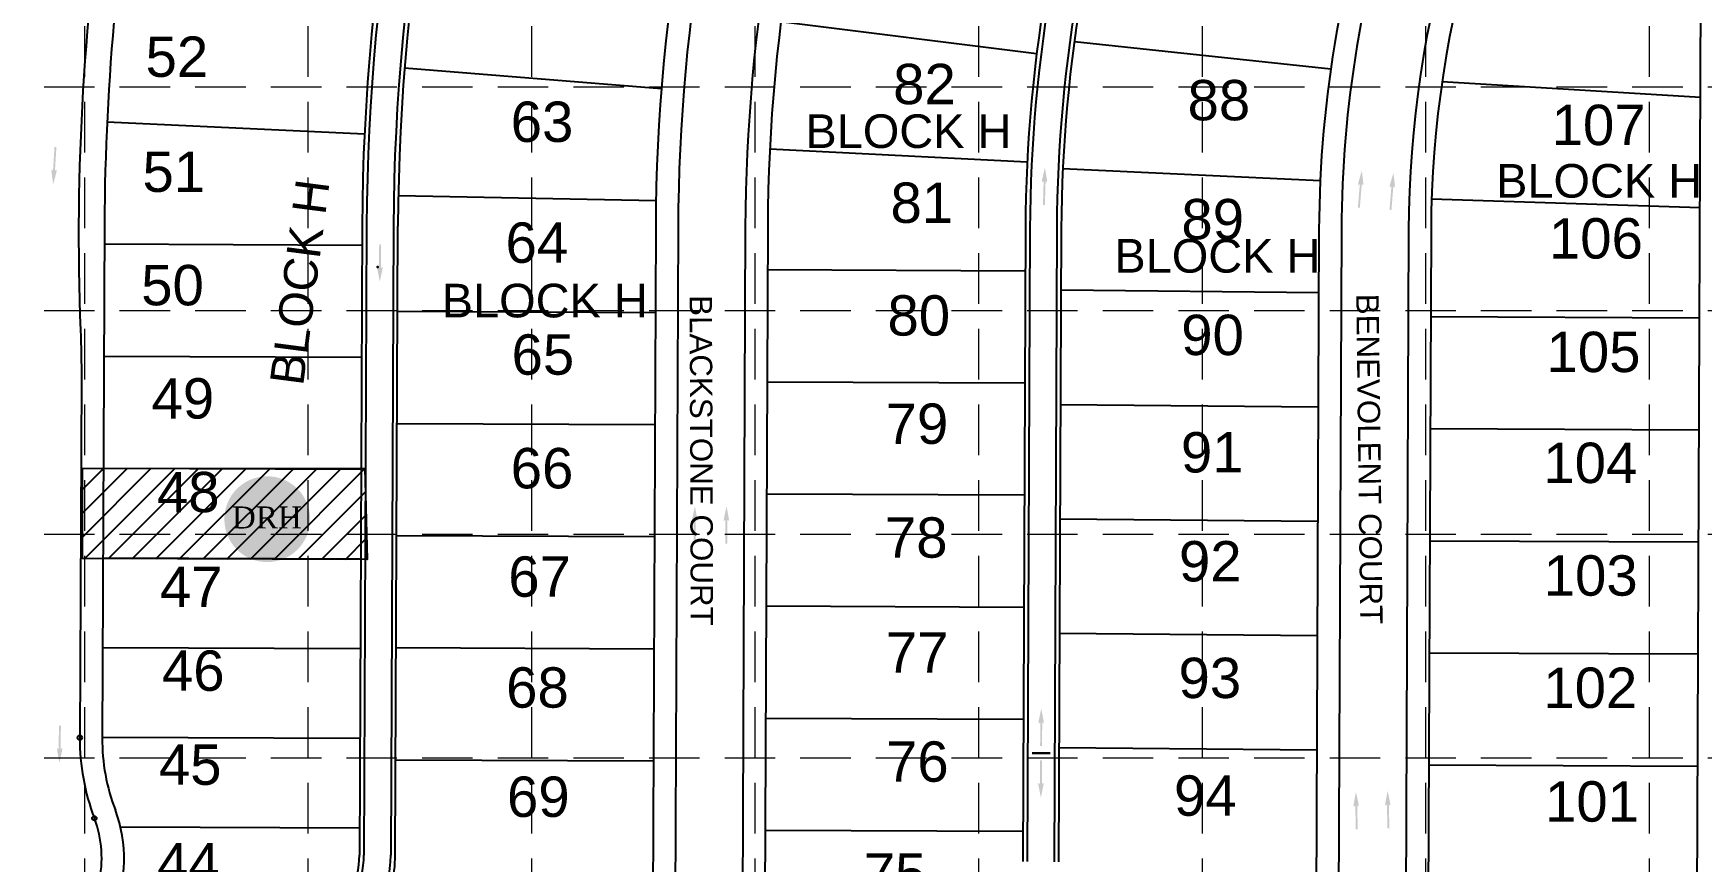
# Model space of a CAD drawing. Header units: inches. Extents: x -5337 to 1057, y 15227 to 19227.
# Drawn here: x -1963 to -1219, y 16083 to 16453 of the extents above; entities that cross this region are included whole.
import ezdxf
from ezdxf.enums import TextEntityAlignment as Align

# ---------------------------------------------------------------- set-up
doc = ezdxf.new("R2010")
doc.units = ezdxf.units.IN
doc.header["$LTSCALE"] = 150
doc.header["$MEASUREMENT"] = 0
doc.linetypes.add('HIDDEN', pattern=[0.375, 0.25, -0.125])
for name, color, linetype in [('1 BLOCK NUMBERS', 7, 'Continuous'), ('1 LOT NUMBER', 7, 'Continuous'), ('BASE', 7, 'Continuous'), ('grid', 7, 'HIDDEN'), ('LOT NUM', 7, 'Continuous'), ('LOTLINE', 7, 'Continuous'), ('PAVING', 7, 'Continuous'), ('ROW', 7, 'Continuous'), ('SODDED LOT', 2, 'Continuous')]:
    doc.layers.add(name, color=color, linetype=linetype)
doc.styles.add('DRHorton', font='dutcheb.ttf')
doc.styles.get("Standard").update_dxf_attribs({"font": 'ARIAL.TTF', "height": 25})

# ---------------------------------------------------------------- blocks, each defined once
blk = doc.blocks.new('DRHorton')
h = blk.add_hatch(color=1)
h.paths.add_polyline_path([(78.7, 25.78, 1), (40.43, 25.78, 1)])
h.paths.add_polyline_path([(42.33, 17.91), (76.5, 17.91), (76.5, 34.87), (42.33, 34.87)], flags=24)
at = {"layer": 'BASE', "color": 176, "style": 'DRHorton'}
blk.add_text('DRH', height=9.814, dxfattribs=at).set_placement((59.39, 21.64), align=Align.CENTER)

msp = doc.modelspace()

# ---------------------------------------------------------------- hatches: boundary and pattern name
at = {"layer": 'PAVING'}
h = msp.add_hatch(color=256, dxfattribs=at)
edge = h.paths.add_edge_path()
edge.add_line((-1954.85, 16391.9), (-1954.38, 16391.33))
edge.add_line((-1954.38, 16391.33), (-1953.72, 16401.89))
edge.add_line((-1953.72, 16401.89), (-1952.86, 16401.84))
edge.add_line((-1952.86, 16401.84), (-1953.52, 16391.27))
edge.add_line((-1953.52, 16391.27), (-1952.88, 16391.78))
edge.add_line((-1952.88, 16391.78), (-1952.88, 16391.79))
edge.add_ellipse((-1952.87, 16391.24), major_axis=(0.035, 0.559), ratio=0.285714, start_angle=-125.83153, end_angle=14.49672, ccw=False)
edge.add_line((-1952.76, 16390.91), (-1952.77, 16390.91))
edge.add_line((-1952.77, 16390.91), (-1954.3, 16385.26))
edge.add_line((-1954.3, 16385.26), (-1955.08, 16391.06))
edge.add_line((-1955.08, 16391.06), (-1955.08, 16391.06))
edge.add_ellipse((-1954.93, 16391.37), major_axis=(0.035, 0.559), ratio=0.285714, start_angle=-17.18267, end_angle=124.72693, ccw=False)
edge.add_line((-1954.85, 16391.9), (-1954.85, 16391.9))
edge.add_line((-1954.85, 16391.9), (-1954.85, 16391.9))
edge.add_line((-1954.85, 16391.9), (-1954.85, 16391.9))
h = msp.add_hatch(color=256, dxfattribs=at)
edge = h.paths.add_edge_path()
edge.add_line((-1510.97, 16386.05), (-1511.45, 16386.6))
edge.add_line((-1511.45, 16386.6), (-1511.74, 16376.02))
edge.add_line((-1511.74, 16376.02), (-1512.6, 16376.05))
edge.add_line((-1512.6, 16376.05), (-1512.31, 16386.63))
edge.add_line((-1512.31, 16386.63), (-1512.94, 16386.09))
edge.add_line((-1512.94, 16386.09), (-1512.94, 16386.09))
edge.add_ellipse((-1512.96, 16386.63), major_axis=(-0.015, -0.56), ratio=0.285714, start_angle=-125.83153, end_angle=14.49672, ccw=False)
edge.add_line((-1513.08, 16386.97), (-1513.08, 16386.96))
edge.add_line((-1513.08, 16386.96), (-1511.75, 16392.66))
edge.add_line((-1511.75, 16392.66), (-1510.77, 16386.9))
edge.add_line((-1510.77, 16386.9), (-1510.77, 16386.9))
edge.add_ellipse((-1510.91, 16386.58), major_axis=(-0.015, -0.56), ratio=0.285714, start_angle=-17.18267, end_angle=124.72693, ccw=False)
edge.add_line((-1510.97, 16386.05), (-1510.97, 16386.05))
edge.add_line((-1510.97, 16386.05), (-1510.97, 16386.05))
edge.add_line((-1510.97, 16386.05), (-1510.97, 16386.05))
h = msp.add_hatch(color=256, dxfattribs=at)
edge = h.paths.add_edge_path()
edge.add_line((-1369.89, 16384.75), (-1370.35, 16385.32))
edge.add_line((-1370.35, 16385.32), (-1371.21, 16374.77))
edge.add_line((-1371.21, 16374.77), (-1372.07, 16374.84))
edge.add_line((-1372.07, 16374.84), (-1371.21, 16385.39))
edge.add_line((-1371.21, 16385.39), (-1371.86, 16384.89))
edge.add_line((-1371.86, 16384.89), (-1371.86, 16384.89))
edge.add_ellipse((-1371.85, 16385.44), major_axis=(-0.046, -0.558), ratio=0.285714, start_angle=-125.83153, end_angle=14.49672, ccw=False)
edge.add_line((-1371.96, 16385.77), (-1371.95, 16385.77))
edge.add_line((-1371.95, 16385.77), (-1370.31, 16391.39))
edge.add_line((-1370.31, 16391.39), (-1369.65, 16385.58))
edge.add_line((-1369.65, 16385.58), (-1369.65, 16385.58))
edge.add_ellipse((-1369.8, 16385.27), major_axis=(-0.046, -0.558), ratio=0.285714, start_angle=-17.18267, end_angle=124.72693, ccw=False)
edge.add_line((-1369.89, 16384.74), (-1369.89, 16384.75))
edge.add_line((-1369.89, 16384.75), (-1369.89, 16384.75))
edge.add_line((-1369.89, 16384.75), (-1369.89, 16384.75))
h = msp.add_hatch(color=256, dxfattribs=at)
edge = h.paths.add_edge_path()
edge.add_line((-1355.79, 16383.73), (-1356.25, 16384.31))
edge.add_line((-1356.25, 16384.31), (-1357.11, 16373.76))
edge.add_line((-1357.11, 16373.76), (-1357.97, 16373.83))
edge.add_line((-1357.97, 16373.83), (-1357.11, 16384.38))
edge.add_line((-1357.11, 16384.38), (-1357.76, 16383.88))
edge.add_line((-1357.76, 16383.88), (-1357.76, 16383.88))
edge.add_ellipse((-1357.75, 16384.42), major_axis=(-0.046, -0.558), ratio=0.285714, start_angle=-125.83153, end_angle=14.49672, ccw=False)
edge.add_line((-1357.86, 16384.76), (-1357.85, 16384.76))
edge.add_line((-1357.85, 16384.76), (-1356.21, 16390.37))
edge.add_line((-1356.21, 16390.37), (-1355.55, 16384.57))
edge.add_line((-1355.55, 16384.57), (-1355.55, 16384.57))
edge.add_ellipse((-1355.7, 16384.26), major_axis=(-0.046, -0.558), ratio=0.285714, start_angle=-17.18267, end_angle=124.72693, ccw=False)
edge.add_line((-1355.79, 16383.73), (-1355.79, 16383.73))
edge.add_line((-1355.79, 16383.73), (-1355.79, 16383.73))
edge.add_line((-1355.79, 16383.73), (-1355.79, 16383.73))
at = {"layer": 'PAVING', "linetype": 'Continuous', "lineweight": 30}
h = msp.add_hatch(color=256, dxfattribs=at)
edge = h.paths.add_edge_path()
edge.add_line((-1807.48, 16348.38), (-1808.09, 16347.84))
edge.add_line((-1808.09, 16347.84), (-1807.96, 16358.43))
edge.add_line((-1807.96, 16358.43), (-1808.82, 16358.43))
edge.add_line((-1808.82, 16358.43), (-1808.95, 16347.85))
edge.add_line((-1808.95, 16347.85), (-1809.45, 16348.4))
edge.add_line((-1809.45, 16348.4), (-1809.45, 16348.4))
edge.add_ellipse((-1809.5, 16347.86), major_axis=(0.007, 0.56), ratio=0.285714, start_angle=342.81733, end_angle=484.72693)
edge.add_line((-1809.64, 16347.54), (-1809.64, 16347.55))
edge.add_line((-1809.64, 16347.55), (-1808.57, 16341.8))
edge.add_line((-1808.57, 16341.8), (-1807.32, 16347.51))
edge.add_line((-1807.32, 16347.51), (-1807.32, 16347.51))
edge.add_ellipse((-1807.45, 16347.84), major_axis=(0.007, 0.56), ratio=0.285714, start_angle=234.16847, end_angle=374.49672)
edge.add_line((-1807.48, 16348.38), (-1807.48, 16348.38))
edge.add_line((-1807.48, 16348.38), (-1807.48, 16348.38))
at = {"layer": 'PAVING'}
h = msp.add_hatch(color=256, dxfattribs=at)
edge = h.paths.add_edge_path()
edge.add_line((-1667.06, 16235), (-1667.55, 16235.55))
edge.add_line((-1667.55, 16235.55), (-1667.66, 16224.96))
edge.add_line((-1667.66, 16224.96), (-1668.52, 16224.97))
edge.add_line((-1668.52, 16224.97), (-1668.41, 16235.55))
edge.add_line((-1668.41, 16235.55), (-1669.03, 16235.01))
edge.add_line((-1669.03, 16235.01), (-1669.03, 16235.01))
edge.add_ellipse((-1669.06, 16235.55), major_axis=(-0.006, -0.56), ratio=0.285714, start_angle=-125.83153, end_angle=14.49672, ccw=False)
edge.add_line((-1669.19, 16235.88), (-1669.19, 16235.88))
edge.add_line((-1669.19, 16235.88), (-1667.95, 16241.6))
edge.add_line((-1667.95, 16241.6), (-1666.87, 16235.85))
edge.add_line((-1666.87, 16235.85), (-1666.87, 16235.85))
edge.add_ellipse((-1667.01, 16235.53), major_axis=(-0.006, -0.56), ratio=0.285714, start_angle=-17.18267, end_angle=124.72693, ccw=False)
edge.add_line((-1667.06, 16235), (-1667.06, 16235))
edge.add_line((-1667.06, 16235), (-1667.06, 16235))
edge.add_line((-1667.06, 16235), (-1667.06, 16235))
h = msp.add_hatch(color=256, dxfattribs=at)
edge = h.paths.add_edge_path()
edge.add_line((-1652.92, 16235), (-1653.42, 16235.54))
edge.add_line((-1653.42, 16235.54), (-1653.52, 16224.96))
edge.add_line((-1653.52, 16224.96), (-1654.38, 16224.97))
edge.add_line((-1654.38, 16224.97), (-1654.28, 16235.55))
edge.add_line((-1654.28, 16235.55), (-1654.89, 16235.01))
edge.add_line((-1654.89, 16235.01), (-1654.89, 16235.01))
edge.add_ellipse((-1654.93, 16235.55), major_axis=(-0.006, -0.56), ratio=0.285714, start_angle=-125.83153, end_angle=14.49672, ccw=False)
edge.add_line((-1655.05, 16235.88), (-1655.05, 16235.88))
edge.add_line((-1655.05, 16235.88), (-1653.82, 16241.59))
edge.add_line((-1653.82, 16241.59), (-1652.73, 16235.85))
edge.add_line((-1652.73, 16235.85), (-1652.74, 16235.85))
edge.add_ellipse((-1652.87, 16235.53), major_axis=(-0.006, -0.56), ratio=0.285714, start_angle=-17.18267, end_angle=124.72693, ccw=False)
edge.add_line((-1652.92, 16235), (-1652.92, 16235))
edge.add_line((-1652.92, 16235), (-1652.92, 16235))
edge.add_line((-1652.92, 16235), (-1652.92, 16235))
at = {"layer": 'PAVING', "linetype": 'Continuous', "lineweight": 30}
h = msp.add_hatch(color=256, dxfattribs=at)
edge = h.paths.add_edge_path()
edge.add_line((-1512.46, 16144.74), (-1512.95, 16145.29))
edge.add_line((-1512.95, 16145.29), (-1513.01, 16134.7))
edge.add_line((-1513.01, 16134.7), (-1513.87, 16134.71))
edge.add_line((-1513.87, 16134.71), (-1513.81, 16145.29))
edge.add_line((-1513.81, 16145.29), (-1514.42, 16144.74))
edge.add_line((-1514.42, 16144.74), (-1514.42, 16144.74))
edge.add_ellipse((-1514.46, 16145.29), major_axis=(-0.003, -0.56), ratio=0.285714, start_angle=-125.83153, end_angle=14.49672, ccw=False)
edge.add_line((-1514.59, 16145.61), (-1514.59, 16145.61))
edge.add_line((-1514.59, 16145.61), (-1513.38, 16151.34))
edge.add_line((-1513.38, 16151.34), (-1512.27, 16145.6))
edge.add_line((-1512.27, 16145.6), (-1512.27, 16145.6))
edge.add_ellipse((-1512.41, 16145.28), major_axis=(-0.003, -0.56), ratio=0.285714, start_angle=-17.18267, end_angle=124.72693, ccw=False)
edge.add_line((-1512.46, 16144.74), (-1512.46, 16144.74))
edge.add_line((-1512.46, 16144.74), (-1512.46, 16144.74))
edge.add_line((-1512.46, 16144.74), (-1512.46, 16144.74))
at = {"layer": 'PAVING'}
h = msp.add_hatch(color=256, dxfattribs=at)
edge = h.paths.add_edge_path()
edge.add_line((-1952.38, 16133.81), (-1951.89, 16133.26))
edge.add_line((-1951.89, 16133.26), (-1951.71, 16143.84))
edge.add_line((-1951.71, 16143.84), (-1950.85, 16143.83))
edge.add_line((-1950.85, 16143.83), (-1951.03, 16133.25))
edge.add_line((-1951.03, 16133.25), (-1950.41, 16133.79))
edge.add_line((-1950.41, 16133.79), (-1950.41, 16133.79))
edge.add_ellipse((-1950.38, 16133.25), major_axis=(0.01, 0.56), ratio=0.285714, start_angle=-125.83153, end_angle=14.49672, ccw=False)
edge.add_line((-1950.25, 16132.92), (-1950.26, 16132.92))
edge.add_line((-1950.26, 16132.92), (-1951.53, 16127.21))
edge.add_line((-1951.53, 16127.21), (-1952.57, 16132.96))
edge.add_line((-1952.57, 16132.96), (-1952.57, 16132.96))
edge.add_ellipse((-1952.43, 16133.28), major_axis=(0.01, 0.56), ratio=0.285714, start_angle=-17.18267, end_angle=124.72693, ccw=False)
edge.add_line((-1952.38, 16133.81), (-1952.38, 16133.81))
edge.add_line((-1952.38, 16133.81), (-1952.38, 16133.81))
edge.add_line((-1952.38, 16133.81), (-1952.38, 16133.81))
at = {"layer": 'PAVING', "linetype": 'Continuous', "lineweight": 30}
h = msp.add_hatch(color=256, dxfattribs=at)
edge = h.paths.add_edge_path()
edge.add_line((-1512.56, 16118.26), (-1513.07, 16117.72))
edge.add_line((-1513.07, 16117.72), (-1513.04, 16128.3))
edge.add_line((-1513.04, 16128.3), (-1513.9, 16128.31))
edge.add_line((-1513.9, 16128.31), (-1513.93, 16117.72))
edge.add_line((-1513.93, 16117.72), (-1514.53, 16118.27))
edge.add_line((-1514.53, 16118.27), (-1514.53, 16118.27))
edge.add_ellipse((-1514.58, 16117.73), major_axis=(0.001, 0.56), ratio=0.285714, start_angle=345.50328, end_angle=485.83153)
edge.add_line((-1514.71, 16117.4), (-1514.7, 16117.41))
edge.add_line((-1514.7, 16117.41), (-1513.54, 16111.67))
edge.add_line((-1513.54, 16111.67), (-1512.39, 16117.4))
edge.add_line((-1512.39, 16117.4), (-1512.39, 16117.4))
edge.add_ellipse((-1512.52, 16117.72), major_axis=(0.001, 0.56), ratio=0.285714, start_angle=235.27307, end_angle=377.18267)
edge.add_line((-1512.57, 16118.26), (-1512.56, 16118.26))
edge.add_line((-1512.56, 16118.26), (-1512.56, 16118.26))
edge.add_line((-1512.56, 16118.26), (-1512.56, 16118.26))
at = {"layer": 'PAVING'}
h = msp.add_hatch(color=256, dxfattribs=at)
edge = h.paths.add_edge_path()
edge.add_line((-1371.86, 16107.65), (-1372.38, 16108.17))
edge.add_line((-1372.38, 16108.17), (-1372.15, 16097.59))
edge.add_line((-1372.15, 16097.59), (-1373.01, 16097.57))
edge.add_line((-1373.01, 16097.57), (-1373.24, 16108.16))
edge.add_line((-1373.24, 16108.16), (-1373.83, 16107.59))
edge.add_line((-1373.83, 16107.59), (-1373.83, 16107.59))
edge.add_ellipse((-1373.89, 16108.13), major_axis=(0.012, -0.56), ratio=0.285714, start_angle=-125.83153, end_angle=14.49672, ccw=False)
edge.add_line((-1374.02, 16108.46), (-1374.02, 16108.46))
edge.add_line((-1374.02, 16108.46), (-1372.96, 16114.21))
edge.add_line((-1372.96, 16114.21), (-1371.7, 16108.5))
edge.add_line((-1371.7, 16108.5), (-1371.71, 16108.5))
edge.add_ellipse((-1371.83, 16108.18), major_axis=(0.012, -0.56), ratio=0.285714, start_angle=-17.18267, end_angle=124.72693, ccw=False)
edge.add_line((-1371.87, 16107.65), (-1371.86, 16107.65))
edge.add_line((-1371.86, 16107.65), (-1371.86, 16107.65))
edge.add_line((-1371.86, 16107.65), (-1371.86, 16107.65))
h = msp.add_hatch(color=256, dxfattribs=at)
edge = h.paths.add_edge_path()
edge.add_line((-1357.74, 16108.09), (-1358.25, 16108.61))
edge.add_line((-1358.25, 16108.61), (-1358.02, 16098.03))
edge.add_line((-1358.02, 16098.03), (-1358.88, 16098.01))
edge.add_line((-1358.88, 16098.01), (-1359.11, 16108.59))
edge.add_line((-1359.11, 16108.59), (-1359.7, 16108.03))
edge.add_line((-1359.7, 16108.03), (-1359.7, 16108.03))
edge.add_ellipse((-1359.76, 16108.57), major_axis=(0.012, -0.56), ratio=0.285714, start_angle=-125.83153, end_angle=14.49672, ccw=False)
edge.add_line((-1359.89, 16108.9), (-1359.89, 16108.9))
edge.add_line((-1359.89, 16108.9), (-1358.83, 16114.65))
edge.add_line((-1358.83, 16114.65), (-1357.57, 16108.94))
edge.add_line((-1357.57, 16108.94), (-1357.58, 16108.94))
edge.add_ellipse((-1357.7, 16108.62), major_axis=(0.012, -0.56), ratio=0.285714, start_angle=-17.18267, end_angle=124.72693, ccw=False)
edge.add_line((-1357.74, 16108.09), (-1357.74, 16108.09))
edge.add_line((-1357.74, 16108.09), (-1357.74, 16108.09))
edge.add_line((-1357.74, 16108.09), (-1357.74, 16108.09))
at = {"layer": 'SODDED LOT'}
h = msp.add_hatch(dxfattribs=at)
h.set_pattern_fill('ANSI31', color=256, scale=60, style=0)
h.paths.add_polyline_path([(-1893.84, 16683.5), (-1771.09, 16646.66), (-1752.97, 16698.91), (-1754.46, 16707.56), (-1760.41, 16713.5), (-1853.57, 16750.89), (-1864.98, 16748.82), (-1873.63, 16739.83)])
h.paths.add_polyline_path([(-1941.24, 16258.4), (-1815.23, 16258.59), (-1814.26, 16217.91), (-1941.24, 16218.3)])
h.paths.add_polyline_path([(-2441.86, 16345.04), (-2441.89, 16216.25), (-2392.08, 16215.69), (-2392.19, 16341.73)])

# ---------------------------------------------------------------- linework, layer by layer
at = {"layer": 'grid', "color": 252, "linetype": 'HIDDEN', "lineweight": 0, "ltscale": 0.6}
for p, q in [((-1940.39, 19121.98), (-1940.39, 15630.29)), ((-1840.64, 19121.98), (-1840.64, 15630.29)), ((-1740.89, 19121.98), (-1740.89, 15630.29)), ((-1641.14, 19121.98), (-1641.14, 15630.29)), ((-1541.39, 19121.98), (-1541.39, 15630.29)), ((-1441.64, 19121.98), (-1441.64, 15630.29)), ((-1341.89, 19121.98), (-1341.89, 15630.29)), ((-1242.14, 19121.98), (-1242.14, 15630.29)), ((-5232.14, 16428.73), (952.36, 16428.73)), ((-5232.14, 16328.98), (952.36, 16328.98)), ((-5232.14, 16229.23), (952.36, 16229.23)), ((-5232.14, 16129.48), (952.36, 16129.48))]:
    msp.add_line(p, q, dxfattribs=at)
at = {"layer": 'LOTLINE'}
for p, q in [((-1221.39, 15915.53), (-1218.81, 16511.52)), ((-1515.44, 16443.49), (-1629.56, 16457.68)), ((-1498.59, 16448.95), (-1384.18, 16436.71)), ((-1682.85, 16427.87), (-1797.48, 16437.02)), ((-1219.19, 16423.97), (-1334.51, 16430.91)), ((-1815.38, 16407.55), (-1930.26, 16412.98)), ((-1519.64, 16395.16), (-1634.5, 16400.88)), ((-1503.76, 16392.24), (-1388.88, 16386.95)), ((-1685.3, 16377.93), (-1800.28, 16380.09)), ((-1219.4, 16374.77), (-1339.18, 16378.61)), ((-1816.48, 16358.01), (-1931.48, 16358.5)), ((-1520.52, 16346.54), (-1635.52, 16347.03)), ((-1504.56, 16338.09), (-1389.56, 16336.96)), ((-1685.61, 16327.93), (-1800.6, 16328.43)), ((-1219.61, 16325.6), (-1339.61, 16326.12)), ((-1816.69, 16308.01), (-1931.69, 16308.5)), ((-1520.74, 16296.54), (-1635.74, 16297.03)), ((-1504.78, 16287.09), (-1389.78, 16285.96)), ((-1685.82, 16277.93), (-1800.82, 16278.43)), ((-1219.83, 16275.6), (-1339.83, 16276.12)), ((-1816.91, 16258.01), (-1931.91, 16258.5)), ((-1520.96, 16246.54), (-1635.96, 16247.03)), ((-1505, 16236.09), (-1390.01, 16234.96)), ((-1686.04, 16227.93), (-1801.04, 16228.43)), ((-1220.04, 16225.6), (-1340.04, 16226.12)), ((-1817.08, 16218.01), (-1932.08, 16218.5)), ((-1521.17, 16196.54), (-1636.17, 16197.03)), ((-1505.22, 16185.09), (-1390.23, 16183.97)), ((-1817.26, 16178.01), (-1932.25, 16178.5)), ((-1686.25, 16177.93), (-1801.25, 16178.43)), ((-1220.26, 16175.6), (-1340.26, 16176.12)), ((-1521.39, 16146.54), (-1636.39, 16147.03)), ((-1817.43, 16138.01), (-1932.43, 16138.51)), ((-1505.44, 16134.09), (-1390.45, 16132.97)), ((-1686.47, 16127.94), (-1801.47, 16128.43)), ((-1220.48, 16125.6), (-1340.48, 16126.12)), ((-1817.6, 16098.01), (-1924.26, 16098.47)), ((-1521.61, 16096.54), (-1636.6, 16097.04)), ((-1521.61, 16096.54), (-1636.6, 16097.04))]:
    msp.add_line(p, q, dxfattribs=at)
at = {"layer": 'PAVING'}
for p, q in [((-1814.44, 16366.67), (-1815.65, 16086.02)), ((-1802.44, 16366.62), (-1803.65, 16085.97)), ((-1675.44, 16366.07), (-1676.81, 16048.54)), ((-1645.44, 16365.94), (-1646.78, 16055.45)), ((-1518.44, 16365.39), (-1519.66, 16083.11)), ((-1506.44, 16365.34), (-1507.66, 16083.06)), ((-1379.44, 16364.79), (-1380.85, 16039.79)), ((-1349.44, 16364.66), (-1350.93, 16021.21)), ((-1941.74, 16298.42), (-1942.43, 16138.28))]:
    msp.add_line(p, q, dxfattribs=at)
at = {"layer": 'PAVING', "linetype": 'Continuous', "lineweight": 30}
msp.add_line((-1517.45, 16131.54), (-1509.45, 16131.47), dxfattribs=at)
at = {"layer": 'PAVING'}
for centre in [(-1942.43, 16138.39), (-1935.92, 16102.46)]:
    msp.add_circle(centre, 1, dxfattribs=at)
for centre, radius, start, end in [((-864.45, 16362.56), 1115.5, 146.25416, 178.14658), ((-864.45, 16362.56), 1078.5, 159.58628, 182.25013), ((-864.45, 16362.56), 950, 159.19936, 179.7521), ((-864.45, 16362.56), 938, 159.21866, 179.7521), ((-864.45, 16362.56), 811, 160.10531, 179.7521), ((-864.45, 16362.56), 781, 160.3275, 179.7521), ((-864.45, 16362.56), 485, 146.86177, 179.7521), ((-864.45, 16362.56), 654, 159.88215, 179.7521), ((-864.45, 16362.56), 642, 159.92312, 179.7521), ((-864.45, 16362.56), 515, 161.44242, 179.7521), ((-1842.43, 16137.96), 100, 179.75209, 200.79157), ((-1982.66, 16084.71), 50, 347.02413, 20.79157), ((-1857.65, 16086.2), 54, 259.83346, 359.7521), ((-1857.65, 16086.2), 42, 259.83346, 359.7521)]:
    msp.add_arc(centre, radius, start, end, dxfattribs=at)
at = {"layer": 'PAVING', "extrusion": (0, 0, -1)}
msp.add_arc((2441.73, 16300.58), 500, 177.74987, 180.24789, dxfattribs=at)
at = {"layer": 'PAVING', "linetype": 'Continuous', "lineweight": 30}
msp.add_point((-1809.45, 16348.4), dxfattribs=at)
at = {"layer": 'ROW'}
for p, q in [((-1931.44, 16367.18), (-1932.43, 16138.34)), ((-1816.44, 16366.68), (-1817.65, 16086.03)), ((-1801.65, 16085.96), (-1800.44, 16366.61)), ((-1801.65, 16085.96), (-1800.44, 16366.61)), ((-1685.44, 16366.11), (-1686.81, 16048.58)), ((-1635.44, 16365.9), (-1636.84, 16043.62)), ((-1520.44, 16365.4), (-1521.66, 16083.12)), ((-1504.44, 16365.33), (-1505.66, 16083.05)), ((-1389.44, 16364.83), (-1390.85, 16039.83)), ((-1339.44, 16364.62), (-1340.93, 16021.17))]:
    msp.add_line(p, q, dxfattribs=at)
for centre, radius, start, end in [((-864.45, 16362.56), 1127, 146.25416, 178.56673), ((-864.45, 16362.56), 1067, 159.03399, 179.75211), ((-864.45, 16362.56), 952, 159.1962, 179.7521), ((-864.45, 16362.56), 936, 159.22193, 179.7521), ((-864.45, 16362.56), 936, 159.22193, 179.7521), ((-864.45, 16362.56), 821, 159.43638, 179.7521), ((-864.45, 16362.56), 771, 159.54958, 179.7521), ((-864.45, 16362.56), 475, 146.25416, 179.7521), ((-864.45, 16362.56), 656, 159.87547, 179.7521), ((-864.45, 16362.56), 640, 159.9301, 179.7521), ((-864.45, 16362.56), 525, 160.42082, 179.7521), ((-1842.43, 16137.96), 90, 179.7521, 200.79157), ((-1982.66, 16084.71), 60, 336.23372, 20.79157), ((-1857.65, 16086.2), 40, 259.83346, 359.7521), ((-1857.65, 16086.2), 56, 281.08029, 359.7521), ((-1857.65, 16086.2), 56, 281.08198, 359.7521)]:
    msp.add_arc(centre, radius, start, end, dxfattribs=at)
at = {"layer": 'SODDED LOT'}
msp.add_lwpolyline([(-1941.24, 16258.4), (-1815.23, 16258.59), (-1814.26, 16217.91), (-1941.24, 16218.3)], close=True, dxfattribs=at)

# ---------------------------------------------------------------- block references
at = {"layer": 'grid', "zscale": 1.213134165493395}
msp.add_blockref('DRHorton', (-1918.35, 16210.08), dxfattribs=at)

# ---------------------------------------------------------------- texts
at = {"layer": '1 BLOCK NUMBERS'}
for p in [(-1618.64, 16408.93), (-1310.41, 16386.78), (-1480.76, 16353.34), (-1780.93, 16333.37)]:
    msp.add_text('BLOCK H ', height=15, dxfattribs=at).set_placement(p, align=Align.MIDDLE_LEFT)
msp.add_text('BLOCK H ', height=15, rotation=82.60111, dxfattribs=at).set_placement((-1850.23, 16295.96), align=Align.MIDDLE_LEFT)
at = {"layer": '1 LOT NUMBER'}
for s, p in [('52', (-1913.07, 16442.16)), ('82', (-1579.47, 16429.97)), ('88', (-1448.09, 16422.78)), ('63', (-1750.13, 16413.13)), ('107', (-1285.63, 16411.72)), ('51', (-1914.44, 16390.85)), ('81', (-1580.65, 16377.03)), ('89', (-1450.85, 16369.7)), ('64', (-1752.45, 16359.22)), ('106', (-1286.84, 16361.13)), ('50', (-1915.03, 16340.26)), ('80', (-1582, 16326.75)), ('90', (-1450.92, 16318.06)), ('105', (-1287.9, 16310.47)), ('65', (-1749.75, 16309.3)), ('49', (-1910.43, 16289.75)), ('79', (-1582.83, 16278.46)), ('91', (-1451.06, 16265.69)), ('66', (-1750.13, 16258.61)), ('104', (-1289.33, 16260.99)), ('48', (-1908.03, 16247.96)), ('78', (-1583.15, 16227.69)), ('92', (-1451.92, 16217.11)), ('47', (-1906.69, 16205.7)), ('67', (-1751.21, 16210.26)), ('103', (-1289.16, 16210.75)), ('77', (-1582.77, 16176.4)), ('46', (-1905.79, 16168.31)), ('68', (-1752.18, 16160.79)), ('93', (-1452.12, 16165.07)), ('102', (-1289.33, 16160.68)), ('45', (-1907.14, 16126.38)), ('76', (-1582.66, 16127.75)), ('69', (-1751.79, 16112.07)), ('94', (-1454.15, 16112.59)), ('101', (-1288.59, 16109.96)), ('44', (-1907.92, 16082.44)), ('75', (-1592.62, 16077.82))]:
    msp.add_text(s, height=18, dxfattribs=at).set_placement(p, align=Align.MIDDLE_LEFT)
at = {"layer": 'LOT NUM'}
for s, rotation, p in [('BLACKSTONE COURT', 270.20134, (-1665.31, 16335.81)), ('BENEVOLENT COURT', 270.70476, (-1367.82, 16336.44))]:
    msp.add_text(s, height=10, rotation=rotation, dxfattribs=at).set_placement(p, align=Align.MIDDLE_LEFT)

doc.saveas('drawing.dxf')
